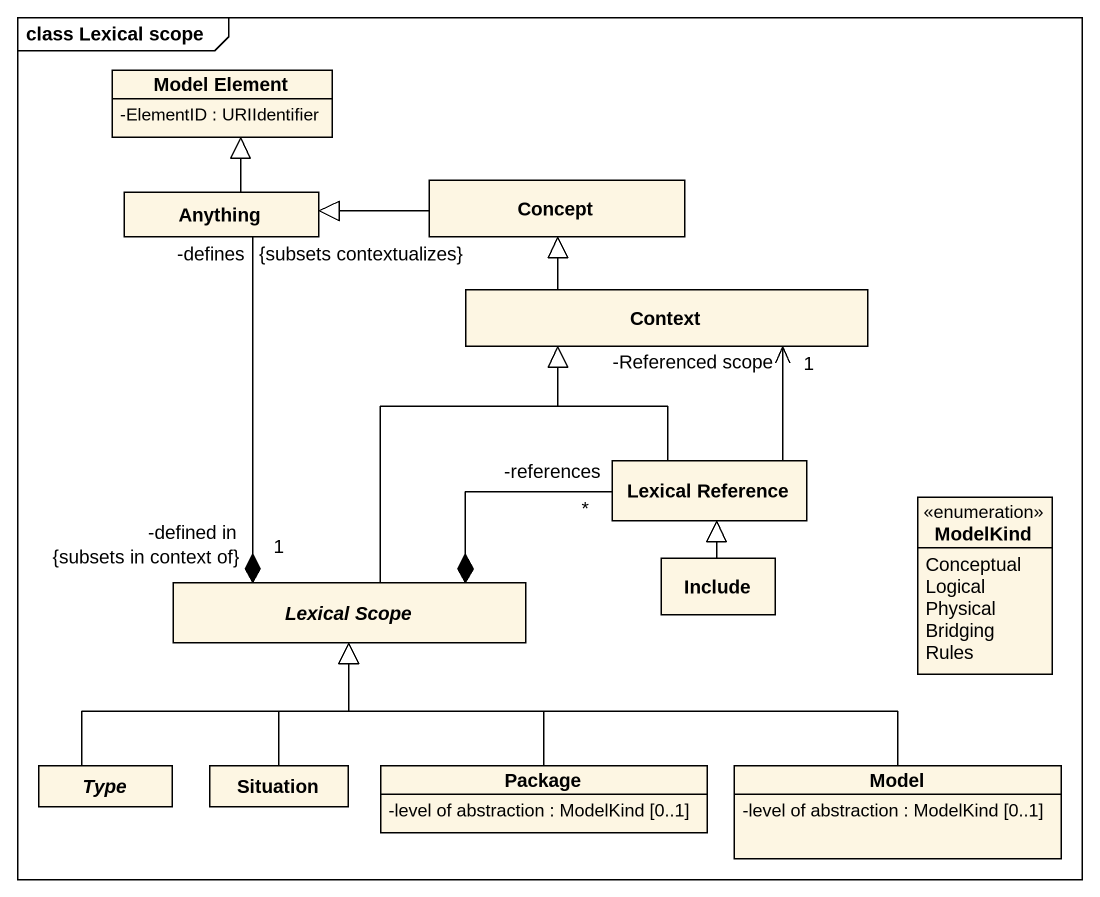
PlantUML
@startuml
mainframe class Lexical scope
hide circle
hide empty members
skinparam classAttributeIconSize 0
class "Model Element" as Model_Element {
  -ElementID : URIIdentifier
}
class Anything
class Concept
class Context
class "Lexical Reference" as Lexical_Reference
enum ModelKind {
  Conceptual
  Logical
  Physical
  Bridging
  Rules
}
abstract class "Lexical Scope" as Lexical_Scope
class Include
abstract class Type
class Situation
class "Package" as Package_ {
  -level of abstraction : ModelKind [0..1]
}
class Model {
  -level of abstraction : ModelKind [0..1]
}
Anything -up-|> Model_Element
Concept -left-|> Anything
Context -up-|> Concept
Lexical_Reference -up-> "-Referenced scope\n1" Context
Lexical_Reference -up-|> Context
Lexical_Scope "1\n-defined in\n{subsets in context of}" *-up- "-defines\n{subsets contextualizes}" Anything
Lexical_Scope -up-|> Context
Lexical_Scope *-right- "-references\n*" Lexical_Reference
Include -up-|> Lexical_Reference
Type -up-|> Lexical_Scope
Situation -up-|> Lexical_Scope
Package_ -up-|> Lexical_Scope
Model -left-|> Lexical_Scope
@enduml
